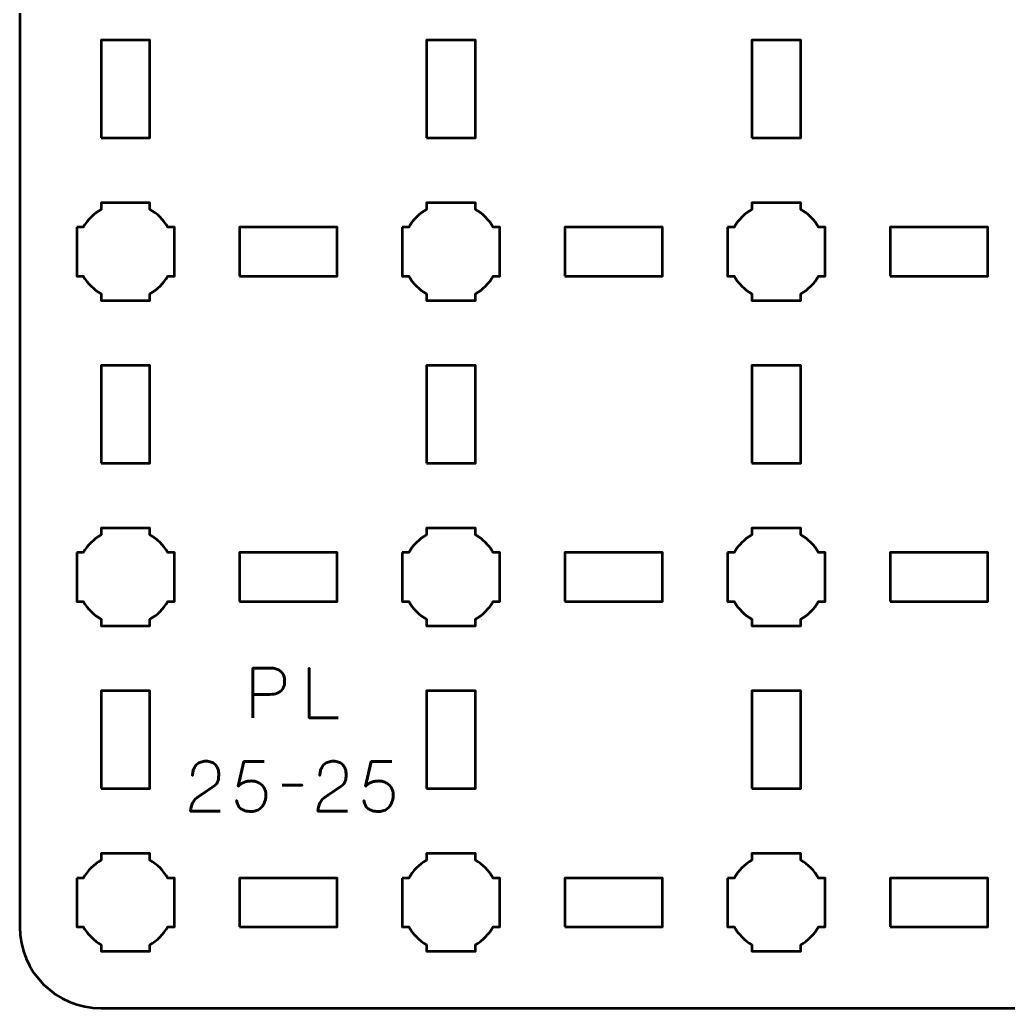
# Model space of a CAD drawing. Header units: centimetres. Extents: x -35.1 to 14.2, y -39.5 to 9.8.
# Drawn here: x -35.15 to -29.07, y -39.5 to -33.42 of the extents above; entities that cross this region are included whole.
import ezdxf

# ---------------------------------------------------------------- set-up
doc = ezdxf.new("R2010")
doc.units = ezdxf.units.CM
doc.header["$MEASUREMENT"] = 0
doc.layers.add('Layer 1', color=7, linetype='Continuous')

msp = doc.modelspace()

# ---------------------------------------------------------------- linework, layer by layer
at = {"layer": 'Layer 1', "color": 250, "lineweight": 53}
for points in [[(-34.65, -34.15), (-34.35, -34.15), (-34.35, -33.55), (-34.65, -33.55), (-34.65, -34.15)], [(-32.65, -34.15), (-32.35, -34.15), (-32.35, -33.55), (-32.65, -33.55), (-32.65, -34.15)], [(-30.65, -34.15), (-30.35, -34.15), (-30.35, -33.55), (-30.65, -33.55), (-30.65, -34.15)], [(-33.8, -35), (-33.2, -35), (-33.2, -34.7), (-33.8, -34.7), (-33.8, -35)], [(-31.8, -35), (-31.2, -35), (-31.2, -34.7), (-31.8, -34.7), (-31.8, -35)], [(-29.8, -35), (-29.2, -35), (-29.2, -34.7), (-29.8, -34.7), (-29.8, -35)], [(-34.65, -36.15), (-34.35, -36.15), (-34.35, -35.55), (-34.65, -35.55), (-34.65, -36.15)], [(-32.65, -36.15), (-32.35, -36.15), (-32.35, -35.55), (-32.65, -35.55), (-32.65, -36.15)], [(-30.65, -36.15), (-30.35, -36.15), (-30.35, -35.55), (-30.65, -35.55), (-30.65, -36.15)], [(-33.8, -37), (-33.2, -37), (-33.2, -36.7), (-33.8, -36.7), (-33.8, -37)], [(-31.8, -37), (-31.2, -37), (-31.2, -36.7), (-31.8, -36.7), (-31.8, -37)], [(-29.8, -37), (-29.2, -37), (-29.2, -36.7), (-29.8, -36.7), (-29.8, -37)], [(-34.65, -38.15), (-34.35, -38.15), (-34.35, -37.55), (-34.65, -37.55), (-34.65, -38.15)], [(-32.65, -38.15), (-32.35, -38.15), (-32.35, -37.55), (-32.65, -37.55), (-32.65, -38.15)], [(-30.65, -38.15), (-30.35, -38.15), (-30.35, -37.55), (-30.65, -37.55), (-30.65, -38.15)], [(-33.8, -39), (-33.2, -39), (-33.2, -38.7), (-33.8, -38.7), (-33.8, -39)], [(-31.8, -39), (-31.2, -39), (-31.2, -38.7), (-31.8, -38.7), (-31.8, -39)], [(-29.8, -39), (-29.2, -39), (-29.2, -38.7), (-29.8, -38.7), (-29.8, -39)]]:
    msp.add_lwpolyline(points, close=True, dxfattribs=at)
msp.add_open_spline([(-35.15, -39), (-35.15, -39), (-35.15, 9.3), (-35.15, 9.3), (-35.15, 9.3), (-35.15, 9.57609), (-34.92609, 9.8), (-34.65, 9.8), (-34.65, 9.8), (-34.65, 9.8), (13.65, 9.8), (13.65, 9.8), (13.65, 9.8), (13.92609, 9.8), (14.15, 9.57609), (14.15, 9.3), (14.15, 9.3), (14.15, 9.3), (14.15, -39), (14.15, -39), (14.15, -39), (14.15, -39.27609), (13.92609, -39.5), (13.65, -39.5), (13.65, -39.5), (13.65, -39.5), (-34.65, -39.5), (-34.65, -39.5), (-34.65, -39.5), (-34.92609, -39.5), (-35.15, -39.27609), (-35.15, -39)], degree=3, knots=[0, 0, 0, 0, 0.125, 0.125, 0.125, 0.125, 0.25, 0.25, 0.25, 0.25, 0.375, 0.375, 0.375, 0.375, 0.5, 0.5, 0.5, 0.5, 0.625, 0.625, 0.625, 0.625, 0.75, 0.75, 0.75, 0.75, 0.875, 0.875, 0.875, 0.875, 1, 1, 1, 1], dxfattribs=at)
at = {"layer": 'Layer 1', "lineweight": 53}
for points in [[(-34.8, -34.7), (-34.8, -34.7), (-34.75985, -34.7), (-34.75985, -34.7), (-34.75985, -34.7), (-34.7335, -34.65447), (-34.69553, -34.6165), (-34.65, -34.59015), (-34.65, -34.59015), (-34.65, -34.59015), (-34.65, -34.55), (-34.65, -34.55), (-34.65, -34.55), (-34.65, -34.55), (-34.5, -34.55), (-34.5, -34.55), (-34.5, -34.55), (-34.5, -34.55), (-34.35, -34.55), (-34.35, -34.55), (-34.35, -34.55), (-34.35, -34.55), (-34.35, -34.59015), (-34.35, -34.59015), (-34.35, -34.59015), (-34.30447, -34.6165), (-34.2665, -34.65447), (-34.24015, -34.7), (-34.24015, -34.7), (-34.24015, -34.7), (-34.2, -34.7), (-34.2, -34.7), (-34.2, -34.7), (-34.2, -34.7), (-34.2, -34.85), (-34.2, -34.85), (-34.2, -34.85), (-34.2, -34.85), (-34.2, -35), (-34.2, -35), (-34.2, -35), (-34.2, -35), (-34.24015, -35), (-34.24015, -35), (-34.24015, -35), (-34.2665, -35.04553), (-34.30447, -35.0835), (-34.35, -35.10985), (-34.35, -35.10985), (-34.35, -35.10985), (-34.35, -35.15), (-34.35, -35.15), (-34.35, -35.15), (-34.35, -35.15), (-34.5, -35.15), (-34.5, -35.15), (-34.5, -35.15), (-34.5, -35.15), (-34.65, -35.15), (-34.65, -35.15), (-34.65, -35.15), (-34.65, -35.15), (-34.65, -35.10985), (-34.65, -35.10985), (-34.65, -35.10985), (-34.69553, -35.0835), (-34.7335, -35.04553), (-34.75985, -35), (-34.75985, -35), (-34.75985, -35), (-34.8, -35), (-34.8, -35), (-34.8, -35), (-34.8, -35), (-34.8, -34.85), (-34.8, -34.85), (-34.8, -34.85), (-34.8, -34.85), (-34.8, -34.7), (-34.8, -34.7)], [(-32.8, -34.7), (-32.8, -34.7), (-32.75985, -34.7), (-32.75985, -34.7), (-32.75985, -34.7), (-32.7335, -34.65447), (-32.69553, -34.6165), (-32.65, -34.59015), (-32.65, -34.59015), (-32.65, -34.59015), (-32.65, -34.55), (-32.65, -34.55), (-32.65, -34.55), (-32.65, -34.55), (-32.5, -34.55), (-32.5, -34.55), (-32.5, -34.55), (-32.5, -34.55), (-32.35, -34.55), (-32.35, -34.55), (-32.35, -34.55), (-32.35, -34.55), (-32.35, -34.59015), (-32.35, -34.59015), (-32.35, -34.59015), (-32.30447, -34.6165), (-32.2665, -34.65447), (-32.24015, -34.7), (-32.24015, -34.7), (-32.24015, -34.7), (-32.2, -34.7), (-32.2, -34.7), (-32.2, -34.7), (-32.2, -34.7), (-32.2, -34.85), (-32.2, -34.85), (-32.2, -34.85), (-32.2, -34.85), (-32.2, -35), (-32.2, -35), (-32.2, -35), (-32.2, -35), (-32.24015, -35), (-32.24015, -35), (-32.24015, -35), (-32.2665, -35.04553), (-32.30447, -35.0835), (-32.35, -35.10985), (-32.35, -35.10985), (-32.35, -35.10985), (-32.35, -35.15), (-32.35, -35.15), (-32.35, -35.15), (-32.35, -35.15), (-32.5, -35.15), (-32.5, -35.15), (-32.5, -35.15), (-32.5, -35.15), (-32.65, -35.15), (-32.65, -35.15), (-32.65, -35.15), (-32.65, -35.15), (-32.65, -35.10985), (-32.65, -35.10985), (-32.65, -35.10985), (-32.69553, -35.0835), (-32.7335, -35.04553), (-32.75985, -35), (-32.75985, -35), (-32.75985, -35), (-32.8, -35), (-32.8, -35), (-32.8, -35), (-32.8, -35), (-32.8, -34.85), (-32.8, -34.85), (-32.8, -34.85), (-32.8, -34.85), (-32.8, -34.7), (-32.8, -34.7)], [(-30.8, -34.7), (-30.8, -34.7), (-30.75985, -34.7), (-30.75985, -34.7), (-30.75985, -34.7), (-30.7335, -34.65447), (-30.69553, -34.6165), (-30.65, -34.59015), (-30.65, -34.59015), (-30.65, -34.59015), (-30.65, -34.55), (-30.65, -34.55), (-30.65, -34.55), (-30.65, -34.55), (-30.5, -34.55), (-30.5, -34.55), (-30.5, -34.55), (-30.5, -34.55), (-30.35, -34.55), (-30.35, -34.55), (-30.35, -34.55), (-30.35, -34.55), (-30.35, -34.59015), (-30.35, -34.59015), (-30.35, -34.59015), (-30.30447, -34.6165), (-30.2665, -34.65447), (-30.24015, -34.7), (-30.24015, -34.7), (-30.24015, -34.7), (-30.2, -34.7), (-30.2, -34.7), (-30.2, -34.7), (-30.2, -34.7), (-30.2, -34.85), (-30.2, -34.85), (-30.2, -34.85), (-30.2, -34.85), (-30.2, -35), (-30.2, -35), (-30.2, -35), (-30.2, -35), (-30.24015, -35), (-30.24015, -35), (-30.24015, -35), (-30.2665, -35.04553), (-30.30447, -35.0835), (-30.35, -35.10985), (-30.35, -35.10985), (-30.35, -35.10985), (-30.35, -35.15), (-30.35, -35.15), (-30.35, -35.15), (-30.35, -35.15), (-30.5, -35.15), (-30.5, -35.15), (-30.5, -35.15), (-30.5, -35.15), (-30.65, -35.15), (-30.65, -35.15), (-30.65, -35.15), (-30.65, -35.15), (-30.65, -35.10985), (-30.65, -35.10985), (-30.65, -35.10985), (-30.69553, -35.0835), (-30.7335, -35.04553), (-30.75985, -35), (-30.75985, -35), (-30.75985, -35), (-30.8, -35), (-30.8, -35), (-30.8, -35), (-30.8, -35), (-30.8, -34.85), (-30.8, -34.85), (-30.8, -34.85), (-30.8, -34.85), (-30.8, -34.7), (-30.8, -34.7)], [(-34.8, -36.7), (-34.8, -36.7), (-34.75985, -36.7), (-34.75985, -36.7), (-34.75985, -36.7), (-34.7335, -36.65447), (-34.69553, -36.6165), (-34.65, -36.59015), (-34.65, -36.59015), (-34.65, -36.59015), (-34.65, -36.55), (-34.65, -36.55), (-34.65, -36.55), (-34.65, -36.55), (-34.5, -36.55), (-34.5, -36.55), (-34.5, -36.55), (-34.5, -36.55), (-34.35, -36.55), (-34.35, -36.55), (-34.35, -36.55), (-34.35, -36.55), (-34.35, -36.59015), (-34.35, -36.59015), (-34.35, -36.59015), (-34.30447, -36.6165), (-34.2665, -36.65447), (-34.24015, -36.7), (-34.24015, -36.7), (-34.24015, -36.7), (-34.2, -36.7), (-34.2, -36.7), (-34.2, -36.7), (-34.2, -36.7), (-34.2, -36.85), (-34.2, -36.85), (-34.2, -36.85), (-34.2, -36.85), (-34.2, -37), (-34.2, -37), (-34.2, -37), (-34.2, -37), (-34.24015, -37), (-34.24015, -37), (-34.24015, -37), (-34.2665, -37.04553), (-34.30447, -37.0835), (-34.35, -37.10985), (-34.35, -37.10985), (-34.35, -37.10985), (-34.35, -37.15), (-34.35, -37.15), (-34.35, -37.15), (-34.35, -37.15), (-34.5, -37.15), (-34.5, -37.15), (-34.5, -37.15), (-34.5, -37.15), (-34.65, -37.15), (-34.65, -37.15), (-34.65, -37.15), (-34.65, -37.15), (-34.65, -37.10985), (-34.65, -37.10985), (-34.65, -37.10985), (-34.69553, -37.0835), (-34.7335, -37.04553), (-34.75985, -37), (-34.75985, -37), (-34.75985, -37), (-34.8, -37), (-34.8, -37), (-34.8, -37), (-34.8, -37), (-34.8, -36.85), (-34.8, -36.85), (-34.8, -36.85), (-34.8, -36.85), (-34.8, -36.7), (-34.8, -36.7)], [(-32.8, -36.7), (-32.8, -36.7), (-32.75985, -36.7), (-32.75985, -36.7), (-32.75985, -36.7), (-32.7335, -36.65447), (-32.69553, -36.6165), (-32.65, -36.59015), (-32.65, -36.59015), (-32.65, -36.59015), (-32.65, -36.55), (-32.65, -36.55), (-32.65, -36.55), (-32.65, -36.55), (-32.5, -36.55), (-32.5, -36.55), (-32.5, -36.55), (-32.5, -36.55), (-32.35, -36.55), (-32.35, -36.55), (-32.35, -36.55), (-32.35, -36.55), (-32.35, -36.59015), (-32.35, -36.59015), (-32.35, -36.59015), (-32.30447, -36.6165), (-32.2665, -36.65447), (-32.24015, -36.7), (-32.24015, -36.7), (-32.24015, -36.7), (-32.2, -36.7), (-32.2, -36.7), (-32.2, -36.7), (-32.2, -36.7), (-32.2, -36.85), (-32.2, -36.85), (-32.2, -36.85), (-32.2, -36.85), (-32.2, -37), (-32.2, -37), (-32.2, -37), (-32.2, -37), (-32.24015, -37), (-32.24015, -37), (-32.24015, -37), (-32.2665, -37.04553), (-32.30447, -37.0835), (-32.35, -37.10985), (-32.35, -37.10985), (-32.35, -37.10985), (-32.35, -37.15), (-32.35, -37.15), (-32.35, -37.15), (-32.35, -37.15), (-32.5, -37.15), (-32.5, -37.15), (-32.5, -37.15), (-32.5, -37.15), (-32.65, -37.15), (-32.65, -37.15), (-32.65, -37.15), (-32.65, -37.15), (-32.65, -37.10985), (-32.65, -37.10985), (-32.65, -37.10985), (-32.69553, -37.0835), (-32.7335, -37.04553), (-32.75985, -37), (-32.75985, -37), (-32.75985, -37), (-32.8, -37), (-32.8, -37), (-32.8, -37), (-32.8, -37), (-32.8, -36.85), (-32.8, -36.85), (-32.8, -36.85), (-32.8, -36.85), (-32.8, -36.7), (-32.8, -36.7)], [(-30.8, -36.7), (-30.8, -36.7), (-30.75985, -36.7), (-30.75985, -36.7), (-30.75985, -36.7), (-30.7335, -36.65447), (-30.69553, -36.6165), (-30.65, -36.59015), (-30.65, -36.59015), (-30.65, -36.59015), (-30.65, -36.55), (-30.65, -36.55), (-30.65, -36.55), (-30.65, -36.55), (-30.5, -36.55), (-30.5, -36.55), (-30.5, -36.55), (-30.5, -36.55), (-30.35, -36.55), (-30.35, -36.55), (-30.35, -36.55), (-30.35, -36.55), (-30.35, -36.59015), (-30.35, -36.59015), (-30.35, -36.59015), (-30.30447, -36.6165), (-30.2665, -36.65447), (-30.24015, -36.7), (-30.24015, -36.7), (-30.24015, -36.7), (-30.2, -36.7), (-30.2, -36.7), (-30.2, -36.7), (-30.2, -36.7), (-30.2, -36.85), (-30.2, -36.85), (-30.2, -36.85), (-30.2, -36.85), (-30.2, -37), (-30.2, -37), (-30.2, -37), (-30.2, -37), (-30.24015, -37), (-30.24015, -37), (-30.24015, -37), (-30.2665, -37.04553), (-30.30447, -37.0835), (-30.35, -37.10985), (-30.35, -37.10985), (-30.35, -37.10985), (-30.35, -37.15), (-30.35, -37.15), (-30.35, -37.15), (-30.35, -37.15), (-30.5, -37.15), (-30.5, -37.15), (-30.5, -37.15), (-30.5, -37.15), (-30.65, -37.15), (-30.65, -37.15), (-30.65, -37.15), (-30.65, -37.15), (-30.65, -37.10985), (-30.65, -37.10985), (-30.65, -37.10985), (-30.69553, -37.0835), (-30.7335, -37.04553), (-30.75985, -37), (-30.75985, -37), (-30.75985, -37), (-30.8, -37), (-30.8, -37), (-30.8, -37), (-30.8, -37), (-30.8, -36.85), (-30.8, -36.85), (-30.8, -36.85), (-30.8, -36.85), (-30.8, -36.7), (-30.8, -36.7)], [(-34.8, -38.7), (-34.8, -38.7), (-34.75985, -38.7), (-34.75985, -38.7), (-34.75985, -38.7), (-34.7335, -38.65447), (-34.69553, -38.6165), (-34.65, -38.59015), (-34.65, -38.59015), (-34.65, -38.59015), (-34.65, -38.55), (-34.65, -38.55), (-34.65, -38.55), (-34.65, -38.55), (-34.5, -38.55), (-34.5, -38.55), (-34.5, -38.55), (-34.5, -38.55), (-34.35, -38.55), (-34.35, -38.55), (-34.35, -38.55), (-34.35, -38.55), (-34.35, -38.59015), (-34.35, -38.59015), (-34.35, -38.59015), (-34.30447, -38.6165), (-34.2665, -38.65447), (-34.24015, -38.7), (-34.24015, -38.7), (-34.24015, -38.7), (-34.2, -38.7), (-34.2, -38.7), (-34.2, -38.7), (-34.2, -38.7), (-34.2, -38.85), (-34.2, -38.85), (-34.2, -38.85), (-34.2, -38.85), (-34.2, -39), (-34.2, -39), (-34.2, -39), (-34.2, -39), (-34.24015, -39), (-34.24015, -39), (-34.24015, -39), (-34.2665, -39.04553), (-34.30447, -39.0835), (-34.35, -39.10985), (-34.35, -39.10985), (-34.35, -39.10985), (-34.35, -39.15), (-34.35, -39.15), (-34.35, -39.15), (-34.35, -39.15), (-34.5, -39.15), (-34.5, -39.15), (-34.5, -39.15), (-34.5, -39.15), (-34.65, -39.15), (-34.65, -39.15), (-34.65, -39.15), (-34.65, -39.15), (-34.65, -39.10985), (-34.65, -39.10985), (-34.65, -39.10985), (-34.69553, -39.0835), (-34.7335, -39.04553), (-34.75985, -39), (-34.75985, -39), (-34.75985, -39), (-34.8, -39), (-34.8, -39), (-34.8, -39), (-34.8, -39), (-34.8, -38.85), (-34.8, -38.85), (-34.8, -38.85), (-34.8, -38.85), (-34.8, -38.7), (-34.8, -38.7)], [(-32.8, -38.7), (-32.8, -38.7), (-32.75985, -38.7), (-32.75985, -38.7), (-32.75985, -38.7), (-32.7335, -38.65447), (-32.69553, -38.6165), (-32.65, -38.59015), (-32.65, -38.59015), (-32.65, -38.59015), (-32.65, -38.55), (-32.65, -38.55), (-32.65, -38.55), (-32.65, -38.55), (-32.5, -38.55), (-32.5, -38.55), (-32.5, -38.55), (-32.5, -38.55), (-32.35, -38.55), (-32.35, -38.55), (-32.35, -38.55), (-32.35, -38.55), (-32.35, -38.59015), (-32.35, -38.59015), (-32.35, -38.59015), (-32.30447, -38.6165), (-32.2665, -38.65447), (-32.24015, -38.7), (-32.24015, -38.7), (-32.24015, -38.7), (-32.2, -38.7), (-32.2, -38.7), (-32.2, -38.7), (-32.2, -38.7), (-32.2, -38.85), (-32.2, -38.85), (-32.2, -38.85), (-32.2, -38.85), (-32.2, -39), (-32.2, -39), (-32.2, -39), (-32.2, -39), (-32.24015, -39), (-32.24015, -39), (-32.24015, -39), (-32.2665, -39.04553), (-32.30447, -39.0835), (-32.35, -39.10985), (-32.35, -39.10985), (-32.35, -39.10985), (-32.35, -39.15), (-32.35, -39.15), (-32.35, -39.15), (-32.35, -39.15), (-32.5, -39.15), (-32.5, -39.15), (-32.5, -39.15), (-32.5, -39.15), (-32.65, -39.15), (-32.65, -39.15), (-32.65, -39.15), (-32.65, -39.15), (-32.65, -39.10985), (-32.65, -39.10985), (-32.65, -39.10985), (-32.69553, -39.0835), (-32.7335, -39.04553), (-32.75985, -39), (-32.75985, -39), (-32.75985, -39), (-32.8, -39), (-32.8, -39), (-32.8, -39), (-32.8, -39), (-32.8, -38.85), (-32.8, -38.85), (-32.8, -38.85), (-32.8, -38.85), (-32.8, -38.7), (-32.8, -38.7)], [(-30.8, -38.7), (-30.8, -38.7), (-30.75985, -38.7), (-30.75985, -38.7), (-30.75985, -38.7), (-30.7335, -38.65447), (-30.69553, -38.6165), (-30.65, -38.59015), (-30.65, -38.59015), (-30.65, -38.59015), (-30.65, -38.55), (-30.65, -38.55), (-30.65, -38.55), (-30.65, -38.55), (-30.5, -38.55), (-30.5, -38.55), (-30.5, -38.55), (-30.5, -38.55), (-30.35, -38.55), (-30.35, -38.55), (-30.35, -38.55), (-30.35, -38.55), (-30.35, -38.59015), (-30.35, -38.59015), (-30.35, -38.59015), (-30.30447, -38.6165), (-30.2665, -38.65447), (-30.24015, -38.7), (-30.24015, -38.7), (-30.24015, -38.7), (-30.2, -38.7), (-30.2, -38.7), (-30.2, -38.7), (-30.2, -38.7), (-30.2, -38.85), (-30.2, -38.85), (-30.2, -38.85), (-30.2, -38.85), (-30.2, -39), (-30.2, -39), (-30.2, -39), (-30.2, -39), (-30.24015, -39), (-30.24015, -39), (-30.24015, -39), (-30.2665, -39.04553), (-30.30447, -39.0835), (-30.35, -39.10985), (-30.35, -39.10985), (-30.35, -39.10985), (-30.35, -39.15), (-30.35, -39.15), (-30.35, -39.15), (-30.35, -39.15), (-30.5, -39.15), (-30.5, -39.15), (-30.5, -39.15), (-30.5, -39.15), (-30.65, -39.15), (-30.65, -39.15), (-30.65, -39.15), (-30.65, -39.15), (-30.65, -39.10985), (-30.65, -39.10985), (-30.65, -39.10985), (-30.69553, -39.0835), (-30.7335, -39.04553), (-30.75985, -39), (-30.75985, -39), (-30.75985, -39), (-30.8, -39), (-30.8, -39), (-30.8, -39), (-30.8, -39), (-30.8, -38.85), (-30.8, -38.85), (-30.8, -38.85), (-30.8, -38.85), (-30.8, -38.7), (-30.8, -38.7)]]:
    msp.add_open_spline(points, degree=3, knots=[0, 0, 0, 0, 0.05, 0.05, 0.05, 0.05, 0.1, 0.1, 0.1, 0.1, 0.15, 0.15, 0.15, 0.15, 0.2, 0.2, 0.2, 0.2, 0.25, 0.25, 0.25, 0.25, 0.3, 0.3, 0.3, 0.3, 0.35, 0.35, 0.35, 0.35, 0.4, 0.4, 0.4, 0.4, 0.45, 0.45, 0.45, 0.45, 0.5, 0.5, 0.5, 0.5, 0.55, 0.55, 0.55, 0.55, 0.6, 0.6, 0.6, 0.6, 0.65, 0.65, 0.65, 0.65, 0.7, 0.7, 0.7, 0.7, 0.75, 0.75, 0.75, 0.75, 0.8, 0.8, 0.8, 0.8, 0.85, 0.85, 0.85, 0.85, 0.9, 0.9, 0.9, 0.9, 0.95, 0.95, 0.95, 0.95, 1, 1, 1, 1], dxfattribs=at)
at = {"layer": 'Layer 1', "color": 5, "lineweight": 53}
for points, knots in [([(-33.71762, -37.71432), (-33.71762, -37.71432), (-33.71762, -37.4091), (-33.71762, -37.4091), (-33.71762, -37.4091), (-33.71762, -37.4091), (-33.62025, -37.4091), (-33.62025, -37.4091), (-33.62025, -37.4091), (-33.60078, -37.40917), (-33.58477, -37.41136), (-33.57214, -37.41559), (-33.57214, -37.41559), (-33.55958, -37.41975), (-33.5497, -37.42554), (-33.54257, -37.43288), (-33.54257, -37.43288), (-33.53545, -37.44014), (-33.53037, -37.44847), (-33.52726, -37.45785), (-33.52726, -37.45785), (-33.52423, -37.46724), (-33.52247, -37.47704), (-33.52204, -37.48742), (-33.52204, -37.48742), (-33.52155, -37.49779), (-33.52275, -37.50795), (-33.52557, -37.51782), (-33.52557, -37.51782), (-33.52846, -37.5277), (-33.53333, -37.53666), (-33.54032, -37.54471), (-33.54032, -37.54471), (-33.54723, -37.55275), (-33.55661, -37.55917), (-33.5684, -37.5639), (-33.5684, -37.5639), (-33.58018, -37.56869), (-33.59478, -37.57109), (-33.61221, -37.57123), (-33.61221, -37.57123), (-33.61221, -37.57123), (-33.71762, -37.57123), (-33.71762, -37.57123), (-33.71762, -37.57123), (-33.71762, -37.57123), (-33.61221, -37.57123), (-33.61221, -37.57123), (-33.61221, -37.57123), (-33.59514, -37.57109), (-33.58067, -37.56869), (-33.56896, -37.5639), (-33.56896, -37.5639), (-33.55718, -37.55917), (-33.54779, -37.55275), (-33.54074, -37.54471), (-33.54074, -37.54471), (-33.53375, -37.53666), (-33.52874, -37.5277), (-33.52578, -37.51782), (-33.52578, -37.51782), (-33.52282, -37.50795), (-33.52155, -37.49779), (-33.52204, -37.48742), (-33.52204, -37.48742), (-33.52247, -37.47704), (-33.52423, -37.46724), (-33.5274, -37.45785), (-33.5274, -37.45785), (-33.53051, -37.44847), (-33.53573, -37.44014), (-33.54286, -37.43288), (-33.54286, -37.43288), (-33.55005, -37.42554), (-33.55993, -37.41975), (-33.57249, -37.41559), (-33.57249, -37.41559), (-33.58512, -37.41136), (-33.60099, -37.40917), (-33.62025, -37.4091), (-33.62025, -37.4091), (-33.62025, -37.4091), (-33.71762, -37.4091), (-33.71762, -37.4091), (-33.71762, -37.4091), (-33.71762, -37.4091), (-33.71762, -37.71432), (-33.71762, -37.71432)], [0, 0, 0, 0, 0.0454545, 0.0454545, 0.0454545, 0.0454545, 0.0909091, 0.0909091, 0.0909091, 0.0909091, 0.1363636, 0.1363636, 0.1363636, 0.1363636, 0.1818182, 0.1818182, 0.1818182, 0.1818182, 0.2272727, 0.2272727, 0.2272727, 0.2272727, 0.2727273, 0.2727273, 0.2727273, 0.2727273, 0.3181818, 0.3181818, 0.3181818, 0.3181818, 0.3636364, 0.3636364, 0.3636364, 0.3636364, 0.4090909, 0.4090909, 0.4090909, 0.4090909, 0.4545455, 0.4545455, 0.4545455, 0.4545455, 0.5, 0.5, 0.5, 0.5, 0.5454545, 0.5454545, 0.5454545, 0.5454545, 0.5909091, 0.5909091, 0.5909091, 0.5909091, 0.6363636, 0.6363636, 0.6363636, 0.6363636, 0.6818182, 0.6818182, 0.6818182, 0.6818182, 0.7272727, 0.7272727, 0.7272727, 0.7272727, 0.7727273, 0.7727273, 0.7727273, 0.7727273, 0.8181818, 0.8181818, 0.8181818, 0.8181818, 0.8636364, 0.8636364, 0.8636364, 0.8636364, 0.9090909, 0.9090909, 0.9090909, 0.9090909, 0.9545455, 0.9545455, 0.9545455, 0.9545455, 1, 1, 1, 1]), ([(-33.19312, -37.71432), (-33.19312, -37.71432), (-33.37134, -37.71432), (-33.37134, -37.71432), (-33.37134, -37.71432), (-33.37134, -37.71432), (-33.37134, -37.4091), (-33.37134, -37.4091), (-33.37134, -37.4091), (-33.37134, -37.4091), (-33.37134, -37.71432), (-33.37134, -37.71432), (-33.37134, -37.71432), (-33.37134, -37.71432), (-33.19312, -37.71432), (-33.19312, -37.71432)], [0, 0, 0, 0, 0.25, 0.25, 0.25, 0.25, 0.5, 0.5, 0.5, 0.5, 0.75, 0.75, 0.75, 0.75, 1, 1, 1, 1]), ([(-33.91828, -38.28963), (-33.91828, -38.28963), (-34.09989, -38.28963), (-34.09989, -38.28963), (-34.09989, -38.28963), (-34.09954, -38.27735), (-34.09799, -38.26649), (-34.09537, -38.25717), (-34.09537, -38.25717), (-34.09269, -38.24786), (-34.0891, -38.23968), (-34.08465, -38.23262), (-34.08465, -38.23262), (-34.08013, -38.22557), (-34.07498, -38.21929), (-34.06913, -38.21378), (-34.06913, -38.21378), (-34.06327, -38.20821), (-34.05699, -38.20313), (-34.05022, -38.19833), (-34.05022, -38.19833), (-34.04345, -38.1936), (-34.03646, -38.18888), (-34.02919, -38.18422), (-34.02919, -38.18422), (-34.02919, -38.18422), (-33.9568, -38.13596), (-33.9568, -38.13596), (-33.9568, -38.13596), (-33.9494, -38.13074), (-33.94361, -38.12503), (-33.93952, -38.11889), (-33.93952, -38.11889), (-33.93536, -38.11275), (-33.93246, -38.10626), (-33.9307, -38.09941), (-33.9307, -38.09941), (-33.92901, -38.09264), (-33.92795, -38.08566), (-33.9276, -38.0786), (-33.9276, -38.0786), (-33.92724, -38.07147), (-33.9271, -38.06435), (-33.92717, -38.05722), (-33.92717, -38.05722), (-33.92717, -38.05137), (-33.92795, -38.04509), (-33.9295, -38.03831), (-33.9295, -38.03831), (-33.93112, -38.03161), (-33.93366, -38.02491), (-33.93726, -38.01828), (-33.93726, -38.01828), (-33.94086, -38.01164), (-33.94566, -38.00558), (-33.95165, -38.00007), (-33.95165, -38.00007), (-33.95765, -37.99464), (-33.96506, -37.99027), (-33.97388, -37.98695), (-33.97388, -37.98695), (-33.9827, -37.98363), (-33.99307, -37.98194), (-34.00506, -37.98187), (-34.00506, -37.98187), (-34.01713, -37.98194), (-34.02778, -37.98363), (-34.03696, -37.98688), (-34.03696, -37.98688), (-34.04613, -37.99012), (-34.05396, -37.99464), (-34.06045, -38.00035), (-34.06045, -38.00035), (-34.06694, -38.00607), (-34.07216, -38.0127), (-34.07625, -38.02011), (-34.07625, -38.02011), (-34.08035, -38.02752), (-34.08331, -38.03542), (-34.08521, -38.04375), (-34.08521, -38.04375), (-34.08712, -38.05207), (-34.08804, -38.06054), (-34.08804, -38.06908), (-34.08804, -38.06908), (-34.08804, -38.06054), (-34.08712, -38.05207), (-34.08521, -38.04375), (-34.08521, -38.04375), (-34.08331, -38.03542), (-34.08035, -38.02752), (-34.07625, -38.02011), (-34.07625, -38.02011), (-34.07216, -38.0127), (-34.06694, -38.00607), (-34.06045, -38.00035), (-34.06045, -38.00035), (-34.05396, -37.99464), (-34.04613, -37.99012), (-34.03696, -37.98688), (-34.03696, -37.98688), (-34.02778, -37.98363), (-34.01713, -37.98194), (-34.00506, -37.98187), (-34.00506, -37.98187), (-33.99307, -37.98194), (-33.9827, -37.98363), (-33.97388, -37.98695), (-33.97388, -37.98695), (-33.96506, -37.99027), (-33.95765, -37.99464), (-33.95165, -38.00007), (-33.95165, -38.00007), (-33.94566, -38.00558), (-33.94086, -38.01164), (-33.93726, -38.01828), (-33.93726, -38.01828), (-33.93366, -38.02491), (-33.93112, -38.03161), (-33.9295, -38.03831), (-33.9295, -38.03831), (-33.92795, -38.04509), (-33.92717, -38.05137), (-33.92717, -38.05722), (-33.92717, -38.05722), (-33.9271, -38.06435), (-33.92724, -38.07147), (-33.9276, -38.0786), (-33.9276, -38.0786), (-33.92795, -38.08566), (-33.92901, -38.09264), (-33.9307, -38.09941), (-33.9307, -38.09941), (-33.93246, -38.10626), (-33.93536, -38.11275), (-33.93952, -38.11889), (-33.93952, -38.11889), (-33.94361, -38.12503), (-33.9494, -38.13074), (-33.9568, -38.13596), (-33.9568, -38.13596), (-33.9568, -38.13596), (-34.02919, -38.18422), (-34.02919, -38.18422), (-34.02919, -38.18422), (-34.03646, -38.18888), (-34.04345, -38.1936), (-34.05022, -38.19833), (-34.05022, -38.19833), (-34.05699, -38.20313), (-34.06327, -38.20821), (-34.06913, -38.21378), (-34.06913, -38.21378), (-34.07498, -38.21929), (-34.08013, -38.22557), (-34.08465, -38.23262), (-34.08465, -38.23262), (-34.0891, -38.23968), (-34.09269, -38.24786), (-34.09537, -38.25717), (-34.09537, -38.25717), (-34.09799, -38.26649), (-34.09954, -38.27735), (-34.09989, -38.28963), (-34.09989, -38.28963), (-34.09989, -38.28963), (-33.91828, -38.28963), (-33.91828, -38.28963)], [0, 0, 0, 0, 0.0238095, 0.0238095, 0.0238095, 0.0238095, 0.047619, 0.047619, 0.047619, 0.047619, 0.0714286, 0.0714286, 0.0714286, 0.0714286, 0.0952381, 0.0952381, 0.0952381, 0.0952381, 0.1190476, 0.1190476, 0.1190476, 0.1190476, 0.1428571, 0.1428571, 0.1428571, 0.1428571, 0.1666667, 0.1666667, 0.1666667, 0.1666667, 0.1904762, 0.1904762, 0.1904762, 0.1904762, 0.2142857, 0.2142857, 0.2142857, 0.2142857, 0.2380952, 0.2380952, 0.2380952, 0.2380952, 0.2619048, 0.2619048, 0.2619048, 0.2619048, 0.2857143, 0.2857143, 0.2857143, 0.2857143, 0.3095238, 0.3095238, 0.3095238, 0.3095238, 0.3333333, 0.3333333, 0.3333333, 0.3333333, 0.3571429, 0.3571429, 0.3571429, 0.3571429, 0.3809524, 0.3809524, 0.3809524, 0.3809524, 0.4047619, 0.4047619, 0.4047619, 0.4047619, 0.4285714, 0.4285714, 0.4285714, 0.4285714, 0.452381, 0.452381, 0.452381, 0.452381, 0.4761905, 0.4761905, 0.4761905, 0.4761905, 0.5, 0.5, 0.5, 0.5, 0.5238095, 0.5238095, 0.5238095, 0.5238095, 0.547619, 0.547619, 0.547619, 0.547619, 0.5714286, 0.5714286, 0.5714286, 0.5714286, 0.5952381, 0.5952381, 0.5952381, 0.5952381, 0.6190476, 0.6190476, 0.6190476, 0.6190476, 0.6428571, 0.6428571, 0.6428571, 0.6428571, 0.6666667, 0.6666667, 0.6666667, 0.6666667, 0.6904762, 0.6904762, 0.6904762, 0.6904762, 0.7142857, 0.7142857, 0.7142857, 0.7142857, 0.7380952, 0.7380952, 0.7380952, 0.7380952, 0.7619048, 0.7619048, 0.7619048, 0.7619048, 0.7857143, 0.7857143, 0.7857143, 0.7857143, 0.8095238, 0.8095238, 0.8095238, 0.8095238, 0.8333333, 0.8333333, 0.8333333, 0.8333333, 0.8571429, 0.8571429, 0.8571429, 0.8571429, 0.8809524, 0.8809524, 0.8809524, 0.8809524, 0.9047619, 0.9047619, 0.9047619, 0.9047619, 0.9285714, 0.9285714, 0.9285714, 0.9285714, 0.952381, 0.952381, 0.952381, 0.952381, 0.9761905, 0.9761905, 0.9761905, 0.9761905, 1, 1, 1, 1]), ([(-33.64693, -37.98441), (-33.64693, -37.98441), (-33.77393, -37.98441), (-33.77393, -37.98441), (-33.77393, -37.98441), (-33.77393, -37.98441), (-33.8078, -38.13596), (-33.8078, -38.13596), (-33.8078, -38.13596), (-33.80187, -38.13088), (-33.79623, -38.1263), (-33.79079, -38.12227), (-33.79079, -38.12227), (-33.78543, -38.11825), (-33.77979, -38.11487), (-33.77379, -38.11204), (-33.77379, -38.11204), (-33.76786, -38.10922), (-33.76109, -38.1071), (-33.75347, -38.10562), (-33.75347, -38.10562), (-33.74592, -38.10414), (-33.73689, -38.10336), (-33.72652, -38.10336), (-33.72652, -38.10336), (-33.71805, -38.10336), (-33.70958, -38.10449), (-33.70112, -38.10682), (-33.70112, -38.10682), (-33.69265, -38.10908), (-33.68461, -38.11254), (-33.67699, -38.11712), (-33.67699, -38.11712), (-33.6693, -38.12178), (-33.66252, -38.12757), (-33.6566, -38.13455), (-33.6566, -38.13455), (-33.6506, -38.14154), (-33.64587, -38.14972), (-33.64249, -38.1591), (-33.64249, -38.1591), (-33.63903, -38.16849), (-33.63727, -38.17914), (-33.6372, -38.19099), (-33.6372, -38.19099), (-33.63712, -38.19537), (-33.63762, -38.20087), (-33.63861, -38.20736), (-33.63861, -38.20736), (-33.63952, -38.21385), (-33.64122, -38.22091), (-33.64362, -38.22839), (-33.64362, -38.22839), (-33.64601, -38.23587), (-33.6494, -38.24328), (-33.6537, -38.25061), (-33.6537, -38.25061), (-33.65801, -38.25795), (-33.66351, -38.26465), (-33.67014, -38.27072), (-33.67014, -38.27072), (-33.67678, -38.27679), (-33.68482, -38.28166), (-33.6942, -38.28533), (-33.6942, -38.28533), (-33.70366, -38.28892), (-33.71474, -38.29083), (-33.72736, -38.2909), (-33.72736, -38.2909), (-33.74246, -38.29083), (-33.75516, -38.28921), (-33.76546, -38.28617), (-33.76546, -38.28617), (-33.77577, -38.28307), (-33.78416, -38.27905), (-33.79065, -38.27397), (-33.79065, -38.27397), (-33.79721, -38.26889), (-33.80229, -38.26331), (-33.80596, -38.25725), (-33.80596, -38.25725), (-33.80963, -38.25118), (-33.81238, -38.24511), (-33.81422, -38.23904), (-33.81422, -38.23904), (-33.81605, -38.23297), (-33.81746, -38.2274), (-33.81838, -38.22232), (-33.81838, -38.22232), (-33.81746, -38.2274), (-33.81605, -38.23297), (-33.81422, -38.23904), (-33.81422, -38.23904), (-33.81238, -38.24511), (-33.80963, -38.25118), (-33.80596, -38.25725), (-33.80596, -38.25725), (-33.80229, -38.26331), (-33.79721, -38.26889), (-33.79065, -38.27397), (-33.79065, -38.27397), (-33.78416, -38.27905), (-33.77577, -38.28307), (-33.76546, -38.28617), (-33.76546, -38.28617), (-33.75516, -38.28921), (-33.74246, -38.29083), (-33.72736, -38.2909), (-33.72736, -38.2909), (-33.71474, -38.29083), (-33.70366, -38.28892), (-33.6942, -38.28533), (-33.6942, -38.28533), (-33.68482, -38.28166), (-33.67678, -38.27679), (-33.67014, -38.27072), (-33.67014, -38.27072), (-33.66351, -38.26465), (-33.65801, -38.25795), (-33.6537, -38.25061), (-33.6537, -38.25061), (-33.6494, -38.24328), (-33.64601, -38.23587), (-33.64362, -38.22839), (-33.64362, -38.22839), (-33.64122, -38.22091), (-33.63952, -38.21385), (-33.63861, -38.20736), (-33.63861, -38.20736), (-33.63762, -38.20087), (-33.63712, -38.19537), (-33.6372, -38.19099), (-33.6372, -38.19099), (-33.63727, -38.17914), (-33.63903, -38.16849), (-33.64249, -38.1591), (-33.64249, -38.1591), (-33.64587, -38.14972), (-33.6506, -38.14154), (-33.6566, -38.13455), (-33.6566, -38.13455), (-33.66252, -38.12757), (-33.6693, -38.12178), (-33.67699, -38.11712), (-33.67699, -38.11712), (-33.68461, -38.11254), (-33.69265, -38.10908), (-33.70112, -38.10682), (-33.70112, -38.10682), (-33.70958, -38.10449), (-33.71805, -38.10336), (-33.72652, -38.10336), (-33.72652, -38.10336), (-33.73689, -38.10336), (-33.74592, -38.10414), (-33.75347, -38.10562), (-33.75347, -38.10562), (-33.76109, -38.1071), (-33.76786, -38.10922), (-33.77379, -38.11204), (-33.77379, -38.11204), (-33.77979, -38.11487), (-33.78543, -38.11825), (-33.79079, -38.12227), (-33.79079, -38.12227), (-33.79623, -38.1263), (-33.80187, -38.13088), (-33.8078, -38.13596), (-33.8078, -38.13596), (-33.8078, -38.13596), (-33.77393, -37.98441), (-33.77393, -37.98441), (-33.77393, -37.98441), (-33.77393, -37.98441), (-33.64693, -37.98441), (-33.64693, -37.98441)], [0, 0, 0, 0, 0.0227273, 0.0227273, 0.0227273, 0.0227273, 0.0454545, 0.0454545, 0.0454545, 0.0454545, 0.0681818, 0.0681818, 0.0681818, 0.0681818, 0.0909091, 0.0909091, 0.0909091, 0.0909091, 0.1136364, 0.1136364, 0.1136364, 0.1136364, 0.1363636, 0.1363636, 0.1363636, 0.1363636, 0.1590909, 0.1590909, 0.1590909, 0.1590909, 0.1818182, 0.1818182, 0.1818182, 0.1818182, 0.2045455, 0.2045455, 0.2045455, 0.2045455, 0.2272727, 0.2272727, 0.2272727, 0.2272727, 0.25, 0.25, 0.25, 0.25, 0.2727273, 0.2727273, 0.2727273, 0.2727273, 0.2954545, 0.2954545, 0.2954545, 0.2954545, 0.3181818, 0.3181818, 0.3181818, 0.3181818, 0.3409091, 0.3409091, 0.3409091, 0.3409091, 0.3636364, 0.3636364, 0.3636364, 0.3636364, 0.3863636, 0.3863636, 0.3863636, 0.3863636, 0.4090909, 0.4090909, 0.4090909, 0.4090909, 0.4318182, 0.4318182, 0.4318182, 0.4318182, 0.4545455, 0.4545455, 0.4545455, 0.4545455, 0.4772727, 0.4772727, 0.4772727, 0.4772727, 0.5, 0.5, 0.5, 0.5, 0.5227273, 0.5227273, 0.5227273, 0.5227273, 0.5454545, 0.5454545, 0.5454545, 0.5454545, 0.5681818, 0.5681818, 0.5681818, 0.5681818, 0.5909091, 0.5909091, 0.5909091, 0.5909091, 0.6136364, 0.6136364, 0.6136364, 0.6136364, 0.6363636, 0.6363636, 0.6363636, 0.6363636, 0.6590909, 0.6590909, 0.6590909, 0.6590909, 0.6818182, 0.6818182, 0.6818182, 0.6818182, 0.7045455, 0.7045455, 0.7045455, 0.7045455, 0.7272727, 0.7272727, 0.7272727, 0.7272727, 0.75, 0.75, 0.75, 0.75, 0.7727273, 0.7727273, 0.7727273, 0.7727273, 0.7954545, 0.7954545, 0.7954545, 0.7954545, 0.8181818, 0.8181818, 0.8181818, 0.8181818, 0.8409091, 0.8409091, 0.8409091, 0.8409091, 0.8636364, 0.8636364, 0.8636364, 0.8636364, 0.8863636, 0.8863636, 0.8863636, 0.8863636, 0.9090909, 0.9090909, 0.9090909, 0.9090909, 0.9318182, 0.9318182, 0.9318182, 0.9318182, 0.9545455, 0.9545455, 0.9545455, 0.9545455, 0.9772727, 0.9772727, 0.9772727, 0.9772727, 1, 1, 1, 1]), ([(-33.13555, -38.28963), (-33.13555, -38.28963), (-33.31716, -38.28963), (-33.31716, -38.28963), (-33.31716, -38.28963), (-33.31681, -38.27735), (-33.31526, -38.26649), (-33.31264, -38.25717), (-33.31264, -38.25717), (-33.30996, -38.24786), (-33.30637, -38.23968), (-33.30192, -38.23262), (-33.30192, -38.23262), (-33.2974, -38.22557), (-33.29225, -38.21929), (-33.2864, -38.21378), (-33.2864, -38.21378), (-33.28054, -38.20821), (-33.27426, -38.20313), (-33.26749, -38.19833), (-33.26749, -38.19833), (-33.26072, -38.1936), (-33.25373, -38.18888), (-33.24646, -38.18422), (-33.24646, -38.18422), (-33.24646, -38.18422), (-33.17407, -38.13596), (-33.17407, -38.13596), (-33.17407, -38.13596), (-33.16667, -38.13074), (-33.16088, -38.12503), (-33.15679, -38.11889), (-33.15679, -38.11889), (-33.15263, -38.11275), (-33.14973, -38.10626), (-33.14797, -38.09941), (-33.14797, -38.09941), (-33.14628, -38.09264), (-33.14522, -38.08566), (-33.14487, -38.0786), (-33.14487, -38.0786), (-33.14451, -38.07147), (-33.14437, -38.06435), (-33.14444, -38.05722), (-33.14444, -38.05722), (-33.14444, -38.05137), (-33.14522, -38.04509), (-33.14677, -38.03831), (-33.14677, -38.03831), (-33.14839, -38.03161), (-33.15093, -38.02491), (-33.15453, -38.01828), (-33.15453, -38.01828), (-33.15813, -38.01164), (-33.16293, -38.00558), (-33.16892, -38.00007), (-33.16892, -38.00007), (-33.17492, -37.99464), (-33.18233, -37.99027), (-33.19115, -37.98695), (-33.19115, -37.98695), (-33.19997, -37.98363), (-33.21034, -37.98194), (-33.22233, -37.98187), (-33.22233, -37.98187), (-33.2344, -37.98194), (-33.24505, -37.98363), (-33.25423, -37.98688), (-33.25423, -37.98688), (-33.2634, -37.99012), (-33.27123, -37.99464), (-33.27772, -38.00035), (-33.27772, -38.00035), (-33.28421, -38.00607), (-33.28943, -38.0127), (-33.29352, -38.02011), (-33.29352, -38.02011), (-33.29762, -38.02752), (-33.30058, -38.03542), (-33.30248, -38.04375), (-33.30248, -38.04375), (-33.30439, -38.05207), (-33.30531, -38.06054), (-33.30531, -38.06908), (-33.30531, -38.06908), (-33.30531, -38.06054), (-33.30439, -38.05207), (-33.30248, -38.04375), (-33.30248, -38.04375), (-33.30058, -38.03542), (-33.29762, -38.02752), (-33.29352, -38.02011), (-33.29352, -38.02011), (-33.28943, -38.0127), (-33.28421, -38.00607), (-33.27772, -38.00035), (-33.27772, -38.00035), (-33.27123, -37.99464), (-33.2634, -37.99012), (-33.25423, -37.98688), (-33.25423, -37.98688), (-33.24505, -37.98363), (-33.2344, -37.98194), (-33.22233, -37.98187), (-33.22233, -37.98187), (-33.21034, -37.98194), (-33.19997, -37.98363), (-33.19115, -37.98695), (-33.19115, -37.98695), (-33.18233, -37.99027), (-33.17492, -37.99464), (-33.16892, -38.00007), (-33.16892, -38.00007), (-33.16293, -38.00558), (-33.15813, -38.01164), (-33.15453, -38.01828), (-33.15453, -38.01828), (-33.15093, -38.02491), (-33.14839, -38.03161), (-33.14677, -38.03831), (-33.14677, -38.03831), (-33.14522, -38.04509), (-33.14444, -38.05137), (-33.14444, -38.05722), (-33.14444, -38.05722), (-33.14437, -38.06435), (-33.14451, -38.07147), (-33.14487, -38.0786), (-33.14487, -38.0786), (-33.14522, -38.08566), (-33.14628, -38.09264), (-33.14797, -38.09941), (-33.14797, -38.09941), (-33.14973, -38.10626), (-33.15263, -38.11275), (-33.15679, -38.11889), (-33.15679, -38.11889), (-33.16088, -38.12503), (-33.16667, -38.13074), (-33.17407, -38.13596), (-33.17407, -38.13596), (-33.17407, -38.13596), (-33.24646, -38.18422), (-33.24646, -38.18422), (-33.24646, -38.18422), (-33.25373, -38.18888), (-33.26072, -38.1936), (-33.26749, -38.19833), (-33.26749, -38.19833), (-33.27426, -38.20313), (-33.28054, -38.20821), (-33.2864, -38.21378), (-33.2864, -38.21378), (-33.29225, -38.21929), (-33.2974, -38.22557), (-33.30192, -38.23262), (-33.30192, -38.23262), (-33.30637, -38.23968), (-33.30996, -38.24786), (-33.31264, -38.25717), (-33.31264, -38.25717), (-33.31526, -38.26649), (-33.31681, -38.27735), (-33.31716, -38.28963), (-33.31716, -38.28963), (-33.31716, -38.28963), (-33.13555, -38.28963), (-33.13555, -38.28963)], [0, 0, 0, 0, 0.0238095, 0.0238095, 0.0238095, 0.0238095, 0.047619, 0.047619, 0.047619, 0.047619, 0.0714286, 0.0714286, 0.0714286, 0.0714286, 0.0952381, 0.0952381, 0.0952381, 0.0952381, 0.1190476, 0.1190476, 0.1190476, 0.1190476, 0.1428571, 0.1428571, 0.1428571, 0.1428571, 0.1666667, 0.1666667, 0.1666667, 0.1666667, 0.1904762, 0.1904762, 0.1904762, 0.1904762, 0.2142857, 0.2142857, 0.2142857, 0.2142857, 0.2380952, 0.2380952, 0.2380952, 0.2380952, 0.2619048, 0.2619048, 0.2619048, 0.2619048, 0.2857143, 0.2857143, 0.2857143, 0.2857143, 0.3095238, 0.3095238, 0.3095238, 0.3095238, 0.3333333, 0.3333333, 0.3333333, 0.3333333, 0.3571429, 0.3571429, 0.3571429, 0.3571429, 0.3809524, 0.3809524, 0.3809524, 0.3809524, 0.4047619, 0.4047619, 0.4047619, 0.4047619, 0.4285714, 0.4285714, 0.4285714, 0.4285714, 0.452381, 0.452381, 0.452381, 0.452381, 0.4761905, 0.4761905, 0.4761905, 0.4761905, 0.5, 0.5, 0.5, 0.5, 0.5238095, 0.5238095, 0.5238095, 0.5238095, 0.547619, 0.547619, 0.547619, 0.547619, 0.5714286, 0.5714286, 0.5714286, 0.5714286, 0.5952381, 0.5952381, 0.5952381, 0.5952381, 0.6190476, 0.6190476, 0.6190476, 0.6190476, 0.6428571, 0.6428571, 0.6428571, 0.6428571, 0.6666667, 0.6666667, 0.6666667, 0.6666667, 0.6904762, 0.6904762, 0.6904762, 0.6904762, 0.7142857, 0.7142857, 0.7142857, 0.7142857, 0.7380952, 0.7380952, 0.7380952, 0.7380952, 0.7619048, 0.7619048, 0.7619048, 0.7619048, 0.7857143, 0.7857143, 0.7857143, 0.7857143, 0.8095238, 0.8095238, 0.8095238, 0.8095238, 0.8333333, 0.8333333, 0.8333333, 0.8333333, 0.8571429, 0.8571429, 0.8571429, 0.8571429, 0.8809524, 0.8809524, 0.8809524, 0.8809524, 0.9047619, 0.9047619, 0.9047619, 0.9047619, 0.9285714, 0.9285714, 0.9285714, 0.9285714, 0.952381, 0.952381, 0.952381, 0.952381, 0.9761905, 0.9761905, 0.9761905, 0.9761905, 1, 1, 1, 1]), ([(-32.8642, -37.98441), (-32.8642, -37.98441), (-32.9912, -37.98441), (-32.9912, -37.98441), (-32.9912, -37.98441), (-32.9912, -37.98441), (-33.02507, -38.13596), (-33.02507, -38.13596), (-33.02507, -38.13596), (-33.01914, -38.13088), (-33.0135, -38.1263), (-33.00806, -38.12227), (-33.00806, -38.12227), (-33.0027, -38.11825), (-32.99706, -38.11487), (-32.99106, -38.11204), (-32.99106, -38.11204), (-32.98513, -38.10922), (-32.97836, -38.1071), (-32.97074, -38.10562), (-32.97074, -38.10562), (-32.96319, -38.10414), (-32.95416, -38.10336), (-32.94379, -38.10336), (-32.94379, -38.10336), (-32.93532, -38.10336), (-32.92685, -38.10449), (-32.91839, -38.10682), (-32.91839, -38.10682), (-32.90992, -38.10908), (-32.90188, -38.11254), (-32.89426, -38.11712), (-32.89426, -38.11712), (-32.88657, -38.12178), (-32.87979, -38.12757), (-32.87387, -38.13455), (-32.87387, -38.13455), (-32.86787, -38.14154), (-32.86314, -38.14972), (-32.85976, -38.1591), (-32.85976, -38.1591), (-32.8563, -38.16849), (-32.85454, -38.17914), (-32.85447, -38.19099), (-32.85447, -38.19099), (-32.85439, -38.19537), (-32.85489, -38.20087), (-32.85588, -38.20736), (-32.85588, -38.20736), (-32.85679, -38.21385), (-32.85849, -38.22091), (-32.86089, -38.22839), (-32.86089, -38.22839), (-32.86328, -38.23587), (-32.86667, -38.24328), (-32.87097, -38.25061), (-32.87097, -38.25061), (-32.87528, -38.25795), (-32.88078, -38.26465), (-32.88741, -38.27072), (-32.88741, -38.27072), (-32.89405, -38.27679), (-32.90209, -38.28166), (-32.91147, -38.28533), (-32.91147, -38.28533), (-32.92093, -38.28892), (-32.93201, -38.29083), (-32.94463, -38.2909), (-32.94463, -38.2909), (-32.95973, -38.29083), (-32.97243, -38.28921), (-32.98273, -38.28617), (-32.98273, -38.28617), (-32.99304, -38.28307), (-33.00143, -38.27905), (-33.00792, -38.27397), (-33.00792, -38.27397), (-33.01448, -38.26889), (-33.01956, -38.26331), (-33.02323, -38.25725), (-33.02323, -38.25725), (-33.0269, -38.25118), (-33.02965, -38.24511), (-33.03149, -38.23904), (-33.03149, -38.23904), (-33.03332, -38.23297), (-33.03473, -38.2274), (-33.03565, -38.22232), (-33.03565, -38.22232), (-33.03473, -38.2274), (-33.03332, -38.23297), (-33.03149, -38.23904), (-33.03149, -38.23904), (-33.02965, -38.24511), (-33.0269, -38.25118), (-33.02323, -38.25725), (-33.02323, -38.25725), (-33.01956, -38.26331), (-33.01448, -38.26889), (-33.00792, -38.27397), (-33.00792, -38.27397), (-33.00143, -38.27905), (-32.99304, -38.28307), (-32.98273, -38.28617), (-32.98273, -38.28617), (-32.97243, -38.28921), (-32.95973, -38.29083), (-32.94463, -38.2909), (-32.94463, -38.2909), (-32.93201, -38.29083), (-32.92093, -38.28892), (-32.91147, -38.28533), (-32.91147, -38.28533), (-32.90209, -38.28166), (-32.89405, -38.27679), (-32.88741, -38.27072), (-32.88741, -38.27072), (-32.88078, -38.26465), (-32.87528, -38.25795), (-32.87097, -38.25061), (-32.87097, -38.25061), (-32.86667, -38.24328), (-32.86328, -38.23587), (-32.86089, -38.22839), (-32.86089, -38.22839), (-32.85849, -38.22091), (-32.85679, -38.21385), (-32.85588, -38.20736), (-32.85588, -38.20736), (-32.85489, -38.20087), (-32.85439, -38.19537), (-32.85447, -38.19099), (-32.85447, -38.19099), (-32.85454, -38.17914), (-32.8563, -38.16849), (-32.85976, -38.1591), (-32.85976, -38.1591), (-32.86314, -38.14972), (-32.86787, -38.14154), (-32.87387, -38.13455), (-32.87387, -38.13455), (-32.87979, -38.12757), (-32.88657, -38.12178), (-32.89426, -38.11712), (-32.89426, -38.11712), (-32.90188, -38.11254), (-32.90992, -38.10908), (-32.91839, -38.10682), (-32.91839, -38.10682), (-32.92685, -38.10449), (-32.93532, -38.10336), (-32.94379, -38.10336), (-32.94379, -38.10336), (-32.95416, -38.10336), (-32.96319, -38.10414), (-32.97074, -38.10562), (-32.97074, -38.10562), (-32.97836, -38.1071), (-32.98513, -38.10922), (-32.99106, -38.11204), (-32.99106, -38.11204), (-32.99706, -38.11487), (-33.0027, -38.11825), (-33.00806, -38.12227), (-33.00806, -38.12227), (-33.0135, -38.1263), (-33.01914, -38.13088), (-33.02507, -38.13596), (-33.02507, -38.13596), (-33.02507, -38.13596), (-32.9912, -37.98441), (-32.9912, -37.98441), (-32.9912, -37.98441), (-32.9912, -37.98441), (-32.8642, -37.98441), (-32.8642, -37.98441)], [0, 0, 0, 0, 0.0227273, 0.0227273, 0.0227273, 0.0227273, 0.0454545, 0.0454545, 0.0454545, 0.0454545, 0.0681818, 0.0681818, 0.0681818, 0.0681818, 0.0909091, 0.0909091, 0.0909091, 0.0909091, 0.1136364, 0.1136364, 0.1136364, 0.1136364, 0.1363636, 0.1363636, 0.1363636, 0.1363636, 0.1590909, 0.1590909, 0.1590909, 0.1590909, 0.1818182, 0.1818182, 0.1818182, 0.1818182, 0.2045455, 0.2045455, 0.2045455, 0.2045455, 0.2272727, 0.2272727, 0.2272727, 0.2272727, 0.25, 0.25, 0.25, 0.25, 0.2727273, 0.2727273, 0.2727273, 0.2727273, 0.2954545, 0.2954545, 0.2954545, 0.2954545, 0.3181818, 0.3181818, 0.3181818, 0.3181818, 0.3409091, 0.3409091, 0.3409091, 0.3409091, 0.3636364, 0.3636364, 0.3636364, 0.3636364, 0.3863636, 0.3863636, 0.3863636, 0.3863636, 0.4090909, 0.4090909, 0.4090909, 0.4090909, 0.4318182, 0.4318182, 0.4318182, 0.4318182, 0.4545455, 0.4545455, 0.4545455, 0.4545455, 0.4772727, 0.4772727, 0.4772727, 0.4772727, 0.5, 0.5, 0.5, 0.5, 0.5227273, 0.5227273, 0.5227273, 0.5227273, 0.5454545, 0.5454545, 0.5454545, 0.5454545, 0.5681818, 0.5681818, 0.5681818, 0.5681818, 0.5909091, 0.5909091, 0.5909091, 0.5909091, 0.6136364, 0.6136364, 0.6136364, 0.6136364, 0.6363636, 0.6363636, 0.6363636, 0.6363636, 0.6590909, 0.6590909, 0.6590909, 0.6590909, 0.6818182, 0.6818182, 0.6818182, 0.6818182, 0.7045455, 0.7045455, 0.7045455, 0.7045455, 0.7272727, 0.7272727, 0.7272727, 0.7272727, 0.75, 0.75, 0.75, 0.75, 0.7727273, 0.7727273, 0.7727273, 0.7727273, 0.7954545, 0.7954545, 0.7954545, 0.7954545, 0.8181818, 0.8181818, 0.8181818, 0.8181818, 0.8409091, 0.8409091, 0.8409091, 0.8409091, 0.8636364, 0.8636364, 0.8636364, 0.8636364, 0.8863636, 0.8863636, 0.8863636, 0.8863636, 0.9090909, 0.9090909, 0.9090909, 0.9090909, 0.9318182, 0.9318182, 0.9318182, 0.9318182, 0.9545455, 0.9545455, 0.9545455, 0.9545455, 0.9772727, 0.9772727, 0.9772727, 0.9772727, 1, 1, 1, 1]), ([(-33.53729, -38.13003), (-33.53729, -38.13003), (-33.4141, -38.13003), (-33.4141, -38.13003), (-33.4141, -38.13003), (-33.4141, -38.13003), (-33.53729, -38.13003), (-33.53729, -38.13003)], [0, 0, 0, 0, 0.5, 0.5, 0.5, 0.5, 1, 1, 1, 1])]:
    msp.add_open_spline(points, degree=3, knots=knots, dxfattribs=at)

doc.saveas('drawing.dxf')
